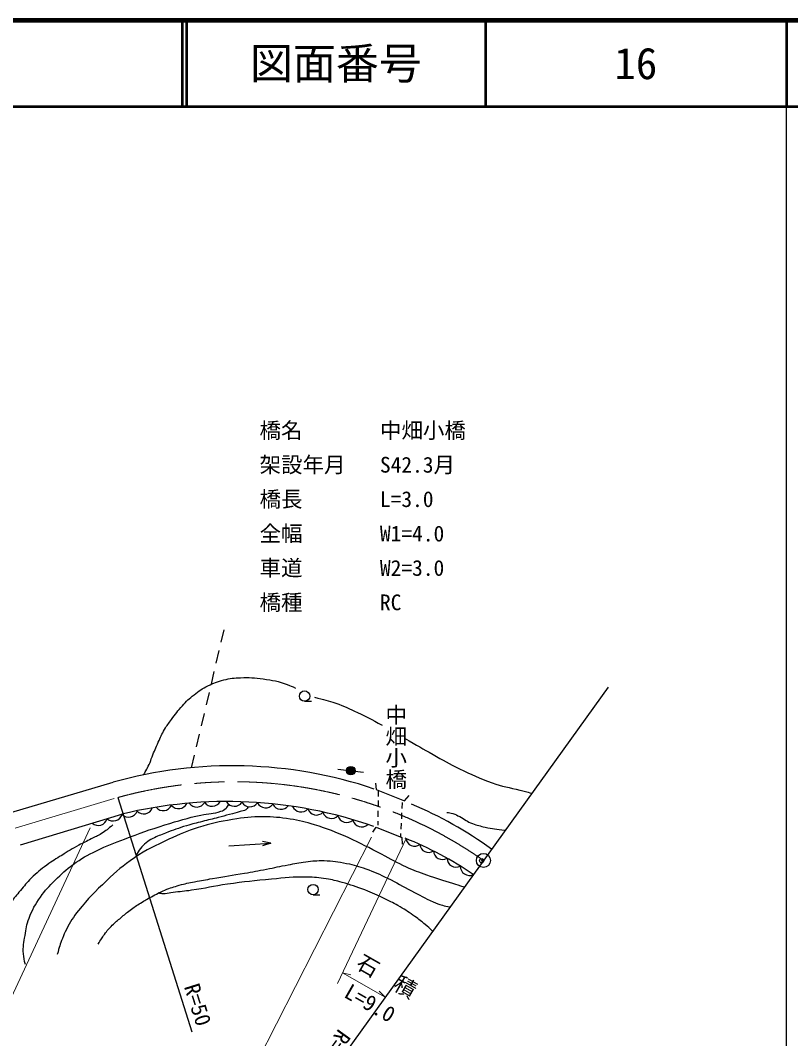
# Model space of a CAD drawing. Units: millimetres, scale not verified. Extents: x 40000 to 680000, y 20000 to 380000.
# Drawn here: x 489925 to 579500, y 261604 to 380000 of the extents above; entities that cross this region are included whole.
import ezdxf
from ezdxf.enums import TextEntityAlignment as Align

# ---------------------------------------------------------------- set-up
doc = ezdxf.new("R2010")
doc.units = ezdxf.units.MM
doc.header["$LTSCALE"] = 1000
doc.header["$PDMODE"] = 32
doc.header["$PDSIZE"] = 500
doc.linetypes.add('CHAIN', pattern=[18.5, 12, -1.5, 3.5, -1.5])
for name, color, linetype, lineweight in [('M-BGD', 7, 'Continuous', 25), ('M-BMK', 2, 'CHAIN', 13), ('M-BMK-SRVR', 3, 'Continuous', 25), ('M-STR-HTXT', 7, 'Continuous', 13), ('M-TTL', 2, 'Continuous', 140), ('M-TTL-BAND', 7, 'Continuous', 25), ('M-TTL-LINE', 7, 'Continuous', 50)]:
    doc.layers.add(name, color=color, linetype=linetype, lineweight=lineweight)
for name, color, linetype in [('M-OTRS', 6, 'Continuous'), ('M-STR-STR1', 1, 'Continuous'), ('M-TTL-TXT', 7, 'Continuous')]:
    doc.layers.add(name, color=color, linetype=linetype)
doc.styles.add('@ＭＳ ゴシック', font='')
doc.styles.add('ＭＳ ゴシック', font='')
doc.styles.get('@ＭＳ ゴシック').set_extended_font_data('@MS Gothic')
doc.styles.get('ＭＳ ゴシック').set_extended_font_data('MS Gothic')

msp = doc.modelspace()

# ---------------------------------------------------------------- hatches: boundary and pattern name
at = {"layer": 'M-BGD'}
msp.add_hatch(color=256, dxfattribs=at).paths.add_polyline_path([(528842, 292760, -1), (527842, 292760, -1)])

# ---------------------------------------------------------------- linework, layer by layer
for p, q in [((513291, 307696), (513638, 309155)), ((512712, 305264), (513060, 306723)), ((512134, 302832), (512481, 304291)), ((511555, 300400), (511902, 301859)), ((522983, 300835), (523783, 300835)), ((510976, 297968), (511323, 299427)), ((510397, 295535), (510744, 296995)), ((509818, 293103), (510166, 294563)), ((526851, 292924), (527845, 292815)), ((528839, 292706), (529833, 292598)), ((488815, 287898), (500704, 291411)), ((531546, 290476), (531536, 289776)), ((501278, 289644), (509854, 262406)), ((531528, 289276), (531518, 288576)), ((534321, 289065), (534287, 288366)), ((531510, 288076), (531500, 287376)), ((534263, 287867), (534229, 287167)), ((489925, 284136), (501718, 287699)), ((531492, 286876), (531486, 286438)), ((534205, 286668), (534171, 285969)), ((534147, 285469), (534125, 285032)), ((514182, 284010), (519050, 284329)), ((519050, 284329), (518065, 284525)), ((519050, 284329), (518099, 284006)), ((523964, 278330), (524764, 278330))]:
    msp.add_line(p, q, dxfattribs=at)
for points in [[(531237, 291293), (531306, 290571), (534609, 289256), (535155, 289889)], [(530915, 285627), (531301, 286183), (534274, 284971), (534326, 284211)]]:
    msp.add_lwpolyline(points, dxfattribs=at)
for centre, radius in [((522982, 301435), 600), ((528342, 292760), 500), ((523963, 278930), 600)]:
    msp.add_circle(centre, radius, dxfattribs=at)
for centre, radius, start, end in [((514627, 241829), 51499, 71.36788, 105.68493), ((513977, 237529), 51647, 70.71741, 103.73049), ((508324, 289396), 1060, 219.09934, 335.31776), ((510432, 289589), 1060, 214.79782, 331.01624), ((512230, 289681), 1060, 214.79782, 331.01624), ((514818, 289676), 1060, 209.97836, 326.19678), ((516617, 289616), 1060, 209.97836, 326.19678), ((518447, 289498), 1060, 206.44497, 322.66339), ((502508, 288419), 1060, 223.75406, 339.97247), ((504270, 288789), 1060, 223.75406, 339.97247), ((506538, 289170), 1060, 219.09934, 335.31776), ((520238, 289328), 1060, 206.44497, 322.66339), ((522563, 289017), 1060, 202.41147, 318.62989), ((524357, 288663), 1060, 199.06088, 315.27929), ((526112, 288259), 1060, 198.79996, 315.01837), ((518501, 247911), 44302, 53.72254, 67.54339), ((498995, 287458), 1060, 228.35424, 344.57266), ((500721, 287968), 1060, 228.35424, 344.57266), ((527883, 287792), 1060, 195.43691, 311.65532), ((529609, 287282), 1060, 195.43691, 311.65532), ((520580, 248960), 38600, 55.23718, 68.60131), ((535773, 284976), 1005, 186.93423, 307.32273), ((537384, 284258), 1005, 184.61997, 304.4676), ((539010, 283500), 1060, 183.80797, 300.02639), ((540600, 282603), 1060, 181.12851, 297.34693), ((542147, 281634), 1060, 178.46768, 294.68609)]:
    msp.add_arc(centre, radius, start, end, dxfattribs=at)
for points, knots in [([(504241, 292270), (504373, 292496), (504406, 292556), (504509, 292741), (504668, 293028), (504761, 293187), (504901, 293484), (505062, 293824), (505102, 294036), (505243, 294385), (505510, 295045), (505665, 295414), (505961, 296062), (506233, 296657), (506374, 296999), (506703, 297564), (506976, 298031), (507175, 298264), (507496, 298699), (507971, 299340), (508230, 299707), (508764, 300301), (509253, 300844), (509550, 301134), (510124, 301585), (510712, 302047), (511066, 302285), (511735, 302620), (512423, 302965), (512835, 303117), (513579, 303313), (514323, 303508), (514762, 303545), (515531, 303571), (516559, 303607), (517140, 303556), (518159, 303421), (519274, 303274), (519910, 303163), (520963, 302770), (521346, 302627), (521492, 302579), (521931, 302370)], [0, 0, 0, 0, 1, 1, 1, 2, 2, 2, 3, 3, 3, 4, 4, 4, 5, 5, 5, 6, 6, 6, 7, 7, 7, 8, 8, 8, 9, 9, 9, 10, 10, 10, 11, 11, 11, 12, 12, 12, 13, 13, 13, 14, 14, 14, 14]), ([(524131, 301305), (525305, 301024), (525660, 300936), (526610, 300604), (527627, 300249), (528170, 299975), (529146, 299519), (530277, 298992), (530648, 298782), (531983, 298051)], [0, 0, 0, 0, 1, 1, 1, 2, 2, 2, 3, 3, 3, 3]), ([(534589, 296533), (536193, 295609), (536606, 295369), (537912, 294647), (539105, 293986), (539752, 293574), (540982, 292985), (542436, 292289), (543256, 291899), (544774, 291355), (546008, 290913), (546747, 290821), (548016, 290491), (548554, 290351), (548724, 290307), (549396, 290136)], [0, 0, 0, 0, 1, 1, 1, 2, 2, 2, 3, 3, 3, 4, 4, 4, 5, 5, 5, 5]), ([(490505, 270218), (490356, 270774), (490326, 270979), (490280, 271476), (490203, 272305), (490349, 272774), (490468, 273598), (490582, 274395), (490655, 274852), (490937, 275606), (491316, 276621), (491645, 277150), (492251, 278047), (492824, 278895), (493255, 279294), (493978, 280018), (494746, 280786), (495179, 281226), (496062, 281858), (497064, 282575), (497675, 282916), (498784, 283454), (500027, 284056), (500761, 284312), (502051, 284805), (503866, 285500), (504888, 285882), (506744, 286457), (508363, 286959), (509274, 287243), (510931, 287603), (511827, 287798), (512369, 287746), (513240, 288034), (513499, 288120), (513647, 288198), (513841, 288391), (513994, 288544), (514049, 288632), (514161, 288844)], [0, 0, 0, 0, 1, 1, 1, 2, 2, 2, 3, 3, 3, 4, 4, 4, 5, 5, 5, 6, 6, 6, 7, 7, 7, 8, 8, 8, 9, 9, 9, 10, 10, 10, 11, 11, 11, 12, 12, 12, 13, 13, 13, 13]), ([(516454, 288569), (516341, 288403), (516279, 288333), (516131, 288222), (515914, 288059), (515733, 288076), (515474, 287997), (515001, 287853), (514732, 287785), (514254, 287659), (513741, 287523), (513453, 287453), (512939, 287321), (512221, 287137), (511818, 287038), (511100, 286852), (510380, 286665), (509969, 286586), (509260, 286364), (508288, 286059), (507750, 285868), (506800, 285500), (506212, 285272), (505878, 285151), (505317, 284862), (505001, 284699), (504820, 284603), (504548, 284374), (504266, 284137), (504117, 283988), (503891, 283698), (503657, 283400), (503588, 283264), (503384, 282872)], [0, 0, 0, 0, 1, 1, 1, 2, 2, 2, 3, 3, 3, 4, 4, 4, 5, 5, 5, 6, 6, 6, 7, 7, 7, 8, 8, 8, 9, 9, 9, 10, 10, 10, 11, 11, 11, 11]), ([(539519, 287901), (539834, 287877), (539949, 287862), (540214, 287788), (540549, 287695), (540710, 287569), (541021, 287413), (541609, 287115), (541885, 286834), (542504, 286605), (543061, 286399), (543390, 286329), (543968, 286192), (544866, 285979), (545203, 285960), (546305, 285837)], [0, 0, 0, 0, 1, 1, 1, 2, 2, 2, 3, 3, 3, 4, 4, 4, 5, 5, 5, 5]), ([(541545, 279218), (540907, 279411), (540744, 279463), (540232, 279624), (539047, 279997), (538383, 280209), (537210, 280619), (536268, 280948), (535735, 281127), (534826, 281539), (533666, 282063), (533069, 282464), (531934, 283041), (530417, 283812), (529588, 284289), (528030, 284974), (526534, 285632), (525688, 285999), (524125, 286476), (523038, 286808), (522414, 286962), (521290, 287133), (520075, 287318), (519384, 287392), (518155, 287396), (516756, 287401), (515969, 287300), (514588, 287077), (513011, 286822), (512127, 286631), (510608, 286138), (509249, 285698), (508502, 285394), (507210, 284787), (505598, 284029), (504662, 283635), (503192, 282628), (501839, 281700), (501132, 281095), (499945, 279962), (498601, 278680), (497839, 277957), (496678, 276508), (496043, 275715), (495769, 275205), (495289, 274311), (495076, 273915), (494988, 273676), (494819, 273260), (494530, 272546), (494470, 272276), (494219, 271382)], [0, 0, 0, 0, 1, 1, 1, 2, 2, 2, 3, 3, 3, 4, 4, 4, 5, 5, 5, 6, 6, 6, 7, 7, 7, 8, 8, 8, 9, 9, 9, 10, 10, 10, 11, 11, 11, 12, 12, 12, 13, 13, 13, 14, 14, 14, 15, 15, 15, 16, 16, 16, 17, 17, 17, 17]), ([(500662, 286456), (500093, 285961), (499913, 285793), (499372, 285455), (498918, 285170), (498635, 285061), (498158, 284816), (497599, 284528), (497272, 284392), (496719, 284090), (495927, 283657), (495494, 283395), (494729, 282914), (494051, 282488), (493655, 282269), (493015, 281788), (492271, 281229), (491851, 280913), (491187, 280261), (490651, 279734), (490405, 279386), (489923, 278809), (489481, 278281), (489192, 278013), (488822, 277432), (488422, 276806), (488250, 276419), (487971, 275730), (487672, 274995), (487560, 274560), (487370, 273790), (487170, 272980), (487076, 272518), (486994, 271687), (486905, 270778), (486929, 270429), (486982, 269347)], [0, 0, 0, 0, 1, 1, 1, 2, 2, 2, 3, 3, 3, 4, 4, 4, 5, 5, 5, 6, 6, 6, 7, 7, 7, 8, 8, 8, 9, 9, 9, 10, 10, 10, 11, 11, 11, 12, 12, 12, 12]), ([(498987, 272603), (499295, 273143), (499392, 273309), (499700, 273729), (500027, 274173), (500233, 274407), (500620, 274799), (500982, 275165), (501222, 275330), (501615, 275663), (502029, 276013), (502251, 276221), (502685, 276545), (503147, 276890), (503419, 277064), (503906, 277371), (504386, 277675), (504662, 277835), (505164, 278103), (505768, 278426), (506106, 278614), (506741, 278873), (507379, 279133), (507747, 279257), (508411, 279442), (509097, 279634), (509491, 279704), (510189, 279843), (510997, 280004), (511454, 280077), (512266, 280218), (513716, 280471), (514534, 280582), (515983, 280838), (516982, 281014), (517541, 281117), (518536, 281307), (519521, 281495), (520067, 281630), (521052, 281814), (521857, 281965), (522304, 282076), (523117, 282171), (523942, 282267), (524409, 282324), (525239, 282302), (526272, 282275), (526851, 282178), (527867, 281983), (528758, 281812), (529246, 281649), (530101, 281345), (531116, 280983), (531665, 280723), (532635, 280256), (533744, 279722), (534322, 279340), (535414, 278773), (536389, 278266), (536924, 277957), (537929, 277515), (538337, 277336), (538570, 277240), (539000, 277121), (539345, 277025), (539474, 276998), (539897, 276926)], [0, 0, 0, 0, 1, 1, 1, 2, 2, 2, 3, 3, 3, 4, 4, 4, 5, 5, 5, 6, 6, 6, 7, 7, 7, 8, 8, 8, 9, 9, 9, 10, 10, 10, 11, 11, 11, 12, 12, 12, 13, 13, 13, 14, 14, 14, 15, 15, 15, 16, 16, 16, 17, 17, 17, 18, 18, 18, 19, 19, 19, 20, 20, 20, 21, 21, 21, 22, 22, 22, 22]), ([(537869, 274106), (537465, 274478), (537352, 274579), (537010, 274868), (536555, 275252), (536291, 275459), (535808, 275807), (535154, 276277), (534778, 276530), (534081, 276933), (533399, 277327), (533006, 277529), (532297, 277872), (531410, 278300), (530908, 278533), (529988, 278886), (528971, 279275), (528393, 279481), (527341, 279768), (526631, 279962), (526229, 280064), (525501, 280181), (524629, 280321), (524132, 280365), (523249, 280387), (521640, 280429), (520740, 280278), (519137, 280143), (517130, 279975), (516008, 279839), (514012, 279561), (512369, 279333), (511468, 279078), (509826, 278848), (508992, 278731), (508521, 278693), (507685, 278585), (507325, 278539), (507128, 278469), (506766, 278454), (506588, 278446), (506486, 278432), (506311, 278460), (506171, 278482), (506116, 278498), (505960, 278552)], [0, 0, 0, 0, 1, 1, 1, 2, 2, 2, 3, 3, 3, 4, 4, 4, 5, 5, 5, 6, 6, 6, 7, 7, 7, 8, 8, 8, 9, 9, 9, 10, 10, 10, 11, 11, 11, 12, 12, 12, 13, 13, 13, 14, 14, 14, 15, 15, 15, 15])]:
    msp.add_open_spline(points, degree=3, knots=knots, dxfattribs=at)
at = {"layer": 'M-BMK'}
msp.add_line((489320, 286060), (501278, 289644), dxfattribs=at)
msp.add_arc((514761, 240893), 50581, 54.99324, 105.45969, dxfattribs=at)
at = {"layer": 'M-BMK-SRVR'}
msp.add_line((558272, 302479), (525949, 257530), dxfattribs=at)
msp.add_circle((543778, 282323), 817, dxfattribs=at)
at = {"layer": 'M-OTRS'}
msp.add_point((543571, 282287), dxfattribs=at)
at = {"layer": 'M-STR-HTXT'}
for p, q in [((482020, 251709), (498031, 286116)), ((530763, 285026), (513984, 252132)), ((534776, 284855), (526786, 268014)), ((532349, 266431), (527397, 269265)), ((527397, 269265), (528368, 269009)), ((532349, 266431), (531637, 267138))]:
    msp.add_line(p, q, dxfattribs=at)
at = {"layer": 'M-TTL'}
msp.add_line((680000, 380000), (40000, 380000), dxfattribs=at)
at = {"layer": 'M-TTL-BAND'}
msp.add_line((579000, 20000), (579000, 370000), dxfattribs=at)
at = {"layer": 'M-TTL-LINE'}
for p, q in [((508747, 380000), (508747, 370000)), ((509247, 380000), (509247, 370000)), ((543997, 380000), (543997, 370000)), ((579000, 380000), (579000, 370000)), ((40000, 370000), (680000, 370000))]:
    msp.add_line(p, q, dxfattribs=at)

# ---------------------------------------------------------------- texts
at = {"layer": 'M-BGD'}
for s, rotation, style, p in [('中畑小橋', 270, '@ＭＳ ゴシック', (532133, 300521)), ('R=50', 287.478, 'ＭＳ ゴシック', (508416, 267487)), ('R=50', 234.28, 'ＭＳ ゴシック', (526511, 263154))]:
    msp.add_text(s, height=1833, rotation=rotation, dxfattribs=dict(at, style=style)).set_placement(p, align=Align.BOTTOM_LEFT)
at = {"layer": 'M-STR-HTXT', "style": 'ＭＳ ゴシック'}
for s, p in [('石\u3000積', (528553, 269430)), ('L=9.0', (527158, 266020))]:
    msp.add_text(s, height=1833, rotation=330.216, dxfattribs=at).set_placement(p, align=Align.BOTTOM_LEFT)
at = {"layer": 'M-STR-STR1', "style": 'ＭＳ ゴシック'}
for s, p in [('橋名', (517738, 330864)), ('中畑小橋', (531738, 330864)), ('架設年月', (517738, 326864)), ('S42.3月', (531738, 326864)), ('橋長', (517738, 322864)), ('L=3.0', (531738, 322864)), ('全幅', (517738, 318864)), ('W1=4.0', (531738, 318864)), ('車道', (517738, 314864)), ('W2=3.0', (531738, 314864)), ('橋種', (517738, 310864)), ('RC', (531738, 310864))]:
    msp.add_text(s, height=1833, dxfattribs=at).set_placement(p, align=Align.BOTTOM_LEFT)
at = {"layer": 'M-TTL-TXT', "style": 'ＭＳ ゴシック'}
for s, p in [('図面番号', (526622, 375000)), ('16', (561497, 375000))]:
    msp.add_text(s, height=3666, dxfattribs=at).set_placement(p, align=Align.MIDDLE_CENTER)

doc.saveas('drawing.dxf')
